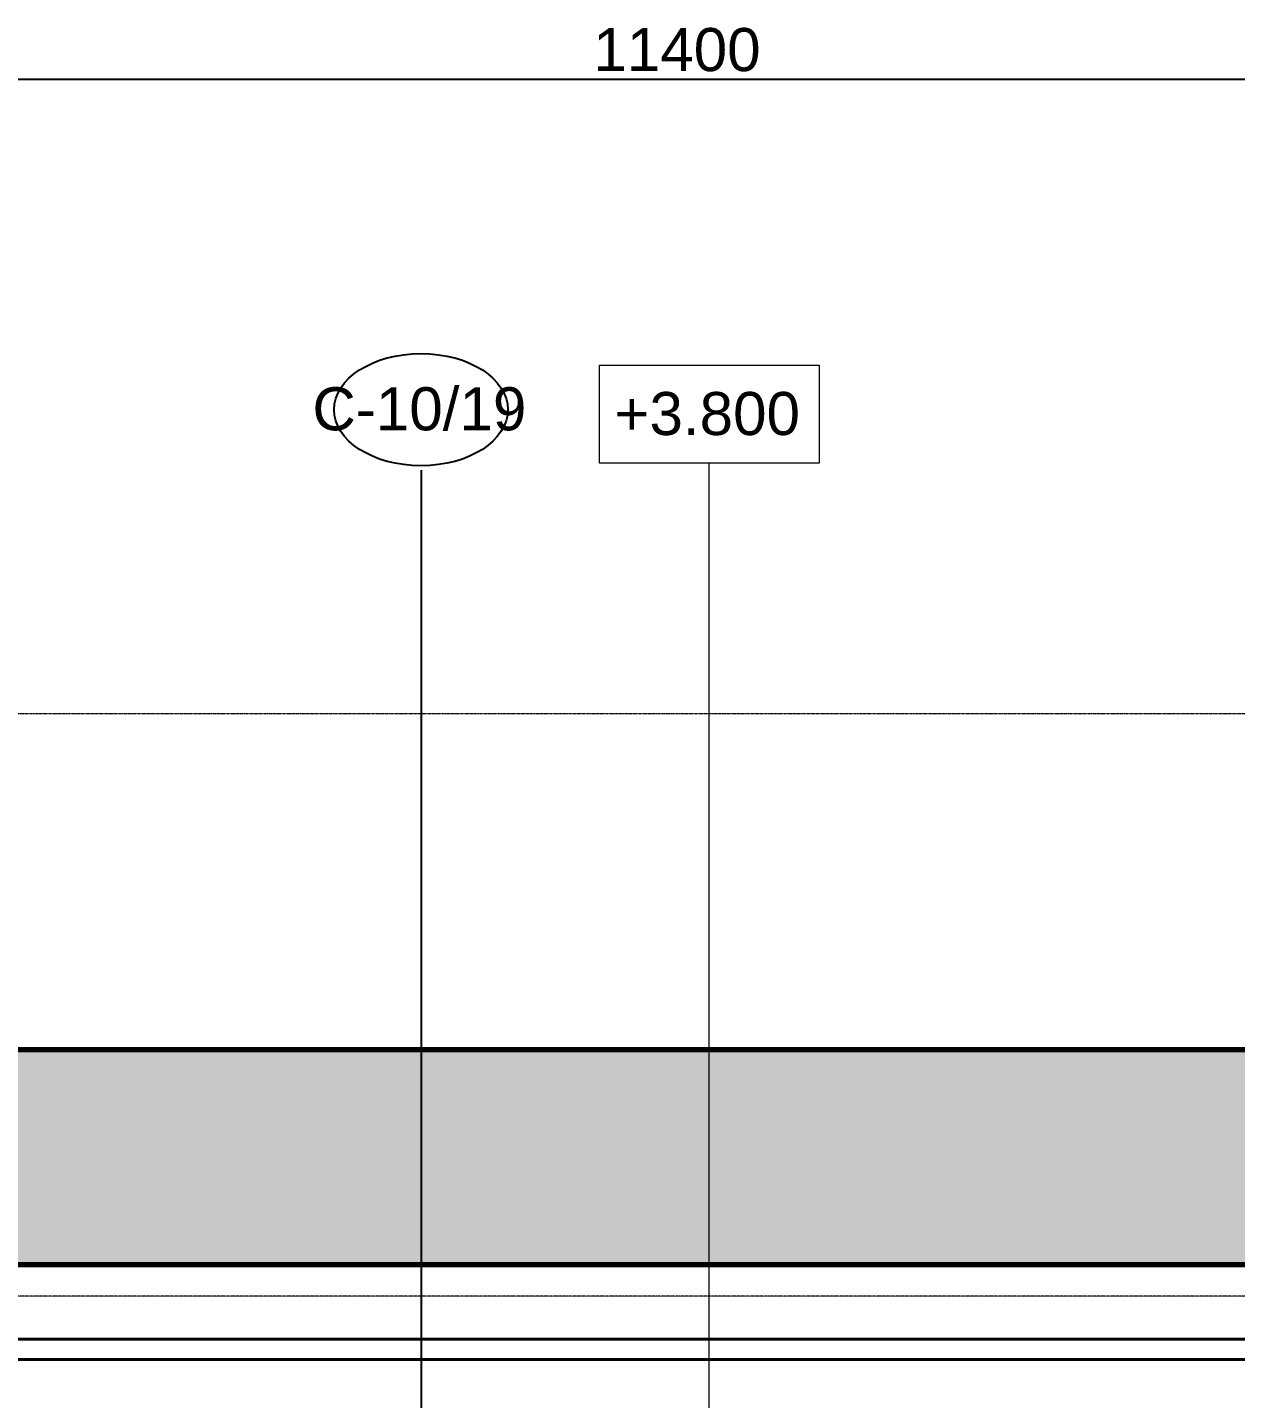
# Model space of a CAD drawing. Header units: millimetres. Extents: x -853432 to -773672, y -18171 to 22484.
# Drawn here: x -811907 to -803491, y 11481 to 21034 of the extents above; entities that cross this region are included whole.
import ezdxf

# ---------------------------------------------------------------- set-up
doc = ezdxf.new("R2010")
doc.units = ezdxf.units.MM
doc.linetypes.add('DPA_Grid _ Level 100', pattern=[10, 5.5, -1.6, 1.3, -1.6])
for name, color, linetype, lineweight in [('A-ANNO-DIMS', 1, 'Continuous', 9), ('A-ANNO-NOTE', 3, 'Continuous', 25), ('A-WALL', 5, 'Continuous', 35), ('A-WALL-PATT', 1, 'Continuous', 35), ('G-ANNO-TEXT', 3, 'Continuous', 9), ('S-GRID', 251, 'Continuous', 9), ('WALL-E', 2, 'Continuous', 35)]:
    doc.layers.add(name, color=color, linetype=linetype, lineweight=lineweight)
doc.styles.add('Arial_2', font='arial.ttf', dxfattribs={"height": 300})
doc.dimstyles.new('DPA-DIM-3_0_C-C', dxfattribs={"dimscale": 304.8, "dimtxt": 306.07782, "dimasz": 0.492126, "dimexe": 0.656168, "dimexo": 0.0625, "dimgap": 0.164042, "dimtad": 1, "dimdec": 0, "dimzin": 0, "dimdsep": 46, "dimtxsty": 'Arial_2', "dimblk1": 'DOTBLANK', "dimblk2": 'DOTBLANK', "dimsah": 1, "dimcen": 0.09, "dimdle": 0.656168, "dimadec": 8, "dimazin": 0, "dimtfac": 1, "dimtdec": 4, "dimtix": 1, "dimtmove": 0, "dimatfit": 3, "dimfxl": 1.312336, "dimfxlon": 1, "dimtvp": 1, "dimtolj": 1, "dimtzin": 0, "dimarcsym": 2})

# ---------------------------------------------------------------- blocks, each defined once
blk = doc.blocks.new('Ceiling Tags - Ceiling Tags-9510765-4251-01 ENLARGED CONCOURSE LEVEL - REFLECTED CEILING PLAN - SHEET 2')
at = {"layer": 'A-ANNO-NOTE'}
blk.add_ellipse((0, 0), major_axis=(6.049, 0), ratio=0.646436, dxfattribs=at)
blk = doc.blocks.new('_DotBlank')
at = {"color": 0, "linetype": 'ByBlock', "lineweight": -2}
blk.add_line((-0.5, 0), (-1, 0), dxfattribs=at)
blk.add_circle((0, 0), 0.5, dxfattribs=at)
blk = doc.blocks.new('*D2468')
at = {"layer": 'A-ANNO-DIMS', "color": 0, "lineweight": -2, "transparency": 16777216}
for p, q in [((22800, 17476.4), (22800, 16895.4)), ((34200, 17476.4), (34200, 16895.4)), ((22950, 17095.4), (34050, 17095.4))]:
    blk.add_line(p, q, dxfattribs=at)
at = {"layer": 'Defpoints', "color": 0, "transparency": 16777216}
for p in [(22800, 17495.4), (34200, 17495.4), (34200, 17095.4)]:
    blk.add_point(p, dxfattribs=at)
at = {"layer": 'A-ANNO-DIMS', "color": 0, "lineweight": -2, "transparency": 16777216, "xscale": 150, "yscale": 150, "zscale": 150, "rotation": 180}
blk.add_blockref('_DotBlank', (22800, 17095.4), dxfattribs=at)
at = {"layer": 'A-ANNO-DIMS', "color": 0, "lineweight": -2, "transparency": 16777216, "xscale": 150, "yscale": 150, "zscale": 150}
blk.add_blockref('_DotBlank', (34200, 17095.4), dxfattribs=at)
at = {"layer": 'A-ANNO-DIMS', "color": 0, "transparency": 16777216, "insert": (28500, 17298.6), "char_height": 300, "width": 1384.414, "attachment_point": 5, "style": 'Arial_2'}
blk.add_mtext('\\A1;11400', dxfattribs=at)
blk = doc.blocks.new('*U2464')
at = {"layer": 'S-GRID', "linetype": 'DPA_Grid _ Level 100'}
for p, q in [((57000, 12673), (-16649.5, 12673)), ((57000, 8615), (-16649.5, 8615))]:
    blk.add_line(p, q, dxfattribs=at)
at = {"layer": 'A-ANNO-DIMS'}
dim = blk.add_linear_dim(base=(34200, 17095.4), p1=(22800, 17495.4), p2=(34200, 17495.4), dimstyle='DPA-DIM-3_0_C-C', override={"dimpost": '<>', "dimfxl": 11400}, dxfattribs=at)
dim.commit()
dim.dimension.update_dxf_attribs({"geometry": '*D2468', "text_midpoint": (28500, 17298.6)})

msp = doc.modelspace()

# ---------------------------------------------------------------- hatches: boundary and pattern name
at = {"layer": 'A-WALL-PATT', "lineweight": 9}
h = msp.add_hatch(dxfattribs=at)
h.set_pattern_fill('FP_1', color=256, style=0, pattern_type=2)
h.set_pattern_definition([(50, (0, 0), (728.7365, -63.75582), [76.2, -838.2]), (355, (0, 0), (-140.9716, 764.2276), [60.96, -670.56]), (100.451, (60.7, -5.3), (587.77, 700.46675), [64.76, -712.36]), (46.184, (0, 203.2), (1084.3162, -168.171), [114.3, -1257.3]), (96.636, (90.4, 189.2), (949.6099, 989.7098), [97.14, -1068.54]), (351.184, (0, 203.2), (949.6206, 989.7012), [91.44, -1005.84]), (21, (101.6, 152.4), (606.45787, -409.06057), [76.2, -838.2]), (326, (101.6, 152.4), (247.20834, 736.7529), [60.96, -670.56]), (71.451, (152.14, 118.3), (853.66825, 327.6855), [64.76, -712.36]), (37.5, (0, 0), (12.35469, 338.22012), [33.528, -628.904, 33.528, -647.192, -673.1]), (37.5, (0, 0), (12.35469, 338.22012), [-1343.152, 33.528, -639.572]), (7.5, (0, 0), (267.27887, 400.72213), [33.528, -354.584, 33.528, -613.664, -256.54]), (7.5, (0, 0), (267.27887, 400.72213), [-1035.304, 33.528, -223.012]), (327.5, (-226.57, 0), (542.36333, -22.915345), [33.528, -220.472, 33.528, -758.952, -1051.56]), (327.5, (-226.57, 0), (542.36333, -22.915345), [-1046.48, 33.528, -1018.032]), (317.5, (-328.17, 0), (592.51696, 101.7071), [33.528, -296.672, 33.528, -492.76, -746.76]), (317.5, (-328.17, 0), (592.51696, 101.7071), [-856.488, 33.528, -713.232])])
h.paths.add_polyline_path([(-778775, 12414), (-778775, 13914), (-847407.4, 13914), (-847407.4, 12414), (-783187.4, 12414)])

# ---------------------------------------------------------------- linework, layer by layer
at = {"layer": 'A-ANNO-NOTE'}
msp.add_line((-809162, 8967.1), (-809162, 17949), dxfattribs=at)
at = {"layer": 'A-WALL', "color": 7, "lineweight": 70}
for p, q in [((-847407.4, 13914), (-778775, 13914)), ((-778775, 12414), (-847407.4, 12414))]:
    msp.add_line(p, q, dxfattribs=at)
at = {"layer": 'G-ANNO-TEXT', "color": 10}
msp.add_line((-807157.5, 8947.1), (-807157.5, 17998.6), dxfattribs=at)
at = {"layer": 'G-ANNO-TEXT', "color": 10, "flags": 128}
msp.add_lwpolyline([(-807922.2, 18681), (-806392.8, 18681), (-806392.8, 17998.6), (-807922.2, 17998.6)], close=True, dxfattribs=at)
at = {"layer": 'WALL-E'}
for p, q in [((-828382.4, 11894), (-783282.4, 11894)), ((-783282.4, 11894), (-828382.4, 11894)), ((-828382.4, 11754), (-783282.4, 11754)), ((-783282.4, 11754), (-828382.4, 11754))]:
    msp.add_line(p, q, dxfattribs=at)

# ---------------------------------------------------------------- block references
msp.add_blockref('*U2464', (-835882.4, 3579))
at = {"layer": 'A-ANNO-NOTE', "xscale": 100, "yscale": 100, "zscale": 100}
msp.add_blockref('Ceiling Tags - Ceiling Tags-9510765-4251-01 ENLARGED CONCOURSE LEVEL - REFLECTED CEILING PLAN - SHEET 2', (-809166.1, 18371), dxfattribs=at)

# ---------------------------------------------------------------- texts
at = {"layer": 'A-ANNO-NOTE', "lineweight": 9, "insert": (-809922.5, 18527.2), "char_height": 300, "width": 1835.864, "attachment_point": 1, "style": 'Arial_2'}
msp.add_mtext('C-10/19', dxfattribs=at)
at = {"layer": 'G-ANNO-TEXT', "color": 7, "insert": (-807819, 18494.1), "char_height": 300, "width": 1595.358, "attachment_point": 1, "style": 'Arial_2'}
msp.add_mtext('+3.800', dxfattribs=at)

doc.saveas('drawing.dxf')
